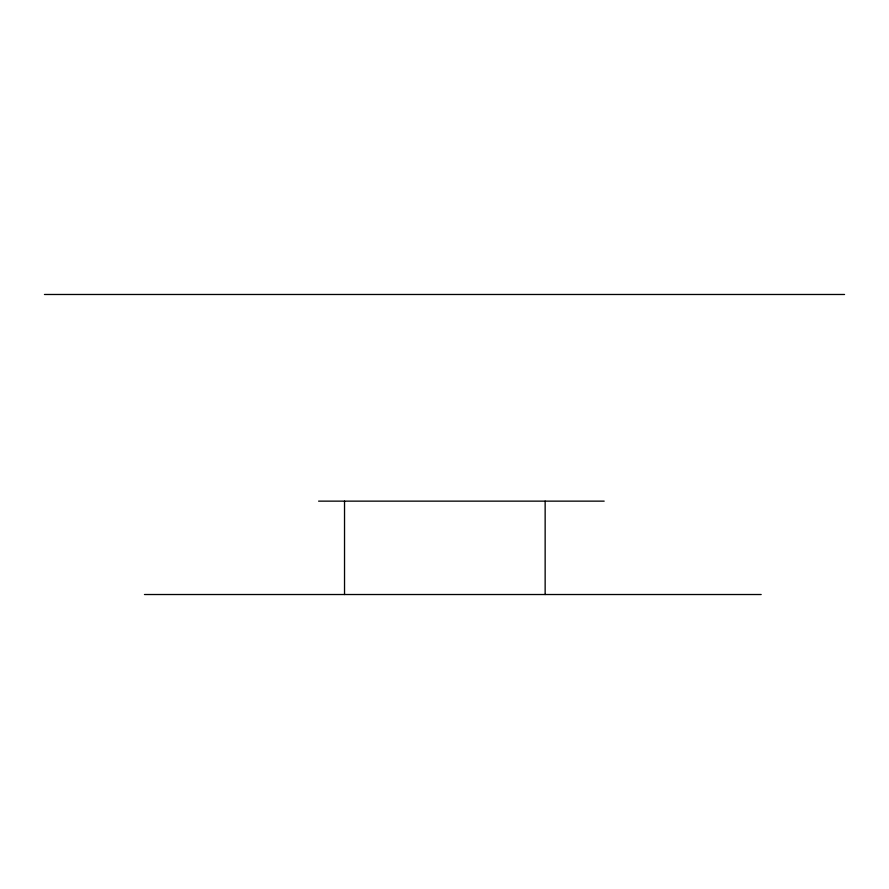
<?xml version="1.0" encoding="UTF-8"?>
<svg xmlns="http://www.w3.org/2000/svg" width="889" height="889" viewBox="0 0 889 889"><rect width="100%" height="100%" fill="white"/><g stroke="black" fill="none" stroke-linecap="round" stroke-linejoin="round"><path stroke-width="1.33" d="M44.45 294.481L844.55 294.481M318.595 501.14L604.176 501.14M144.463 594.519L761.184 594.519M545.146 501.14L545.146 594.519M344.532 501.14L344.532 594.519"/></g></svg>
